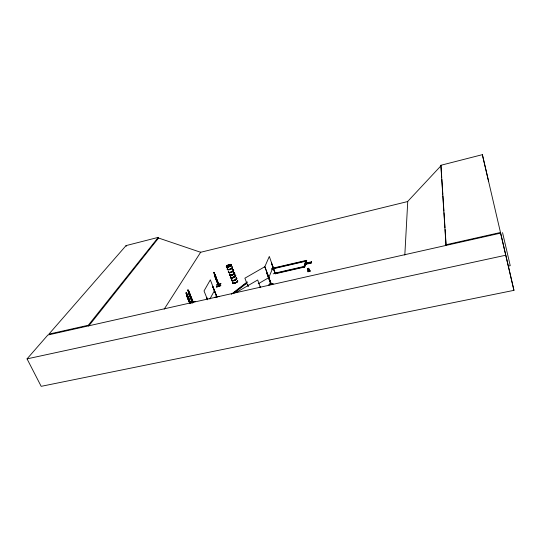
<?xml version="1.0" encoding="UTF-8"?>
<svg xmlns="http://www.w3.org/2000/svg" width="541" height="541" viewBox="0 0 541 541"><rect width="100%" height="100%" fill="white"/><g stroke="black" fill="none" stroke-linecap="round" stroke-linejoin="round"><path stroke-width="0.81" d="M215.629 277.675L215.162 276.025C216.961 279.704 213.134 270.263 214.939 275.47L214.452 274.605L215.616 277.729M220.762 285.601L216.61 286.96L220.762 285.499M220.856 283.829L216.637 284.965L220.85 283.714M218.598 284.444L218.645 285.756M218.747 284.397L218.625 286.223L214.601 275.924M218.49 285.655L218.787 286.162L218.855 284.498M268.87 284.816L273.225 283.822L268.843 284.924M404.817 255.082L407.752 201.374L440.983 165.776L440.854 165.282L482.369 154.665L488.645 181.546M407.691 201.543L200.643 252.275L158.567 238.026L158.29 237.364L126.046 245.607L48.913 334.122L88.311 325.249L158.29 237.364M215.778 278.5L216.326 279.575L216.346 278.277M215.494 276.397L215.46 276.904L214.567 274.03L218.889 284.478M214.148 273.063L213.986 272.637M214.358 273.624L214.412 273.198L218.848 284.667L213.891 272.279L213.871 272.84M214.337 274.49L214.425 273.252M271.433 263.156L275.207 273.78L275.443 273.029L303.839 266.517L303.954 266.848M267.051 273.469L270.987 284.316M195.321 301.384L191.068 302.717M309.797 270.946C307.964 263.413 306.733 273.902 309.797 270.946L308.045 268.532M193.123 302.121L188.525 290.585L188.748 290.869M193.117 301.864L193.076 302.304L189.167 292.451M308.275 271.345L308.045 268.498M189.905 296.069C191.866 300.404 189.1 290.639 190.648 295.771M188.883 298.679C188.87 303.298 188.011 293.885 188.856 298.72M187.889 296.793L187.801 297.354L186.848 294.176L187.274 295.859L186.713 295.163L188.227 298.389L187.93 296.495M188.613 293.459L192.278 302.426M188.153 290.828L188.207 290.476M189.688 293.567L189.986 295.447L188.505 292.066L189.039 292.938C187.152 287.663 191.277 297.144 189.276 293.506C191.122 299.45 186.625 286.96 188.356 291.585L192.758 302.96M188.437 291.038L188.478 290.598L188.275 291.964M186.834 296.4L189.614 303.163M187.105 294.615L190.79 303.596M187.876 290.28L187.943 289.672L193.293 302.203M187.977 290.395L188.031 290.044M186.564 294.913L186.76 293.486L188.396 297.225M186.05 293.202L186.165 292.573L186.936 294.074M186.097 293.188L186.178 292.634M186.253 292.952L186.381 293.743M229.174 265.171L229.722 264.88L229.398 265.137M229.567 265.131L229.817 264.847L229.404 264.786M229.337 265.022L229.506 264.847M228.363 266.801L228.397 266.997M309.939 271.291L310.128 270.385L308.167 270.865L307.91 271.751L309.939 271.291L307.91 271.751M271.251 284.106L264.786 266.781L269.317 256.448L275.376 273.746L304.671 267.031L306.652 260.336L272.502 268.241M304.671 267.031L306.652 260.336M218.618 286.061L214.608 275.775M277.526 272.928L273.198 273.814M275.443 273.029L275.288 273.408L304.556 266.699M268.755 277.702L273.144 267.126M218.78 286.142L214.351 274.084M216.873 296.928L210.334 279.846L204.025 290.95L207.568 299.802M214.96 297.205L219.058 296.319M207.122 299.092L206.635 297.415L207.67 299.606M212.64 286.534L213.262 288.103M209.915 298.984L214.527 290.47M164.194 309.154L200.752 252.099M275.261 273.333L275.2 273.753M158.567 238.026L88.683 326.047L88.311 325.249M508.398 266.463L513.95 290.341L41.177 386.335L27.05 358.872L47.851 335.021L500.614 233.13M270.791 284.356L270.987 283.91M308.296 271.169L308.14 268.437L308.634 270.006M308.255 268.498L309.574 271.149M270.926 283.714L270.689 283.944M231.332 294.27L247.237 281.881M232.786 293.567L247.19 282.422M233.401 293.607L246.649 283.268M310.757 263.163L310.345 262.892L309.337 263.487L310.264 262.669L311.102 263.082L310.487 262.52L311.366 261.851L310.487 262.52M307.423 263.467L306.551 264.13L307.423 263.467L306.801 262.899L307.572 263.095C310.115 261.398 306.321 264.569 308.586 262.486M306.476 263.907L307.484 263.311L308.316 263.724L307.701 263.156M308.661 262.71L307.572 263.095M306.551 264.13L307.559 263.535M309.337 263.487L310.203 262.831L309.58 262.257L310.351 262.453L311.366 261.851M309.925 262.182L310.426 262.676L311.44 262.067M309.263 263.264L310.203 262.831M270.96 284.336L271.284 284.153L264.894 266.679L244.89 278.182L247.846 286.047M272.488 284.519L269.912 283.538L272.441 284.302M247.751 284.688L247.325 284.864L247.751 284.688L248.312 286.196M266.889 273.496L267.308 273.333L266.889 273.496L270.879 284.39L271.197 284.126L267.22 273.306M258.233 283.809L268.857 277.601M236.85 292.099L257.672 279.988L260.437 287.474M275.383 273.726L271.501 262.987M213.851 272.813L215.859 277.918L215.514 276.126M186.611 294.466C184.812 289.848 189.384 302.446 187.511 296.434L188.072 297.354L186.915 294.311L190.459 303.014M216.704 285.127L220.836 283.761M216.603 286.933L220.775 285.52L216.616 286.872M188.092 299.038L188.701 300.12M271.535 268.803L306.761 260.667M271.65 269.127L305.814 261.222L305.706 260.89M306.882 263.122L307.971 263.805M309.655 262.48L310 262.399M307.897 263.582L308.242 263.501M310.683 262.94L311.028 262.858M445.108 229.465L446.136 245.391L445.973 244.769L500.466 232.495L513.95 290.341M27.05 358.872L505.747 255.224M508.31 266.098L510.237 265.685L502.548 232.603M272.508 284.465L269.945 283.538M309.29 270.676L309.817 270.77M260.106 286.798L259.856 287.028M309.58 262.257L310.128 262.608M310.561 262.737L311.102 263.082M306.801 262.899L307.349 263.251M307.782 263.379L308.316 263.724M186.726 293.553L190.939 303.542M188.099 299.011L188.653 300.14M189.857 296.055L190.452 297.165M308.208 268.424L308.931 269.925M215.818 278.459L216.326 279.575M126.046 245.607L126.33 246.263M189.79 302.946L186.503 294.892L189.763 303.116M188.633 293.296L192.61 303.007M212.741 286.351L216.975 297.05L213.878 289.665M212.789 286.5L216.941 297.077M247.663 284.661L248.231 286.169M308.194 268.525L309.209 271.332M482.369 154.665L508.33 266.192M308.803 271.44L308.127 268.546L308.458 271.447M440.983 165.776L441.74 177.509M441.848 179.186L442.829 194.266M442.937 195.943L443.911 211.031M444.019 212.708L445 227.788M440.854 165.282L445.973 244.769M232.907 270.108A2.786 0.96 -20.9 0 1 233.272 271.291A2.786 0.96 -20.9 0 1 230.033 272.725A2.786 0.96 -20.9 0 1 228.552 272.035M232.867 269.925A2.82 0.974 -20.9 0 1 233.239 271.122A2.82 0.974 -20.9 0 1 229.952 272.576A2.82 0.974 -20.9 0 1 228.451 271.88M233.827 272.508A2.786 0.967 -20.9 0 1 234.064 273.82A2.786 0.967 -20.9 0 1 230.554 275.186A2.786 0.967 -20.9 0 1 229.715 274.104A2.766 0.967 -20.9 0 0 230.561 275.173A2.766 0.967 -20.9 0 0 234.05 273.82A2.766 0.967 -20.9 0 0 233.813 272.515A2.786 0.967 -20.9 0 1 234.07 273.841A2.786 0.967 -20.9 0 1 230.561 275.207A2.786 0.967 -20.9 0 1 229.722 274.131M233.786 272.407A2.786 0.967 -20.9 0 1 234.023 273.719A2.786 0.967 -20.9 0 1 230.513 275.085A2.786 0.967 -20.9 0 1 229.675 274.003A2.766 0.967 -20.9 0 0 230.31 275.017A2.766 0.967 -20.9 0 0 233.671 273.881A2.766 0.967 -20.9 0 0 234.179 272.414M232.488 267.268A2.827 0.967 -20.8 0 1 229.634 269.513A2.827 0.967 -20.8 0 1 227.605 268.667M232.725 269.628A2.786 0.96 -20.9 0 1 232.955 270.926A2.786 0.96 -20.9 0 1 229.445 272.292A2.786 0.96 -20.9 0 1 228.613 271.224M232.245 267.301A2.786 0.954 -20.8 0 1 230.385 269.432A2.786 0.954 -20.8 0 1 227.45 269.161M232.813 269.776A2.82 0.974 -20.9 0 1 233.049 271.088A2.82 0.974 -20.9 0 1 229.492 272.475A2.82 0.974 -20.9 0 1 228.647 271.393M232.434 267.119A2.827 0.967 -20.8 0 1 229.58 269.364A2.827 0.967 -20.8 0 1 227.545 268.525M231.717 266.902A2.827 0.967 -20.8 0 1 232.157 266.963M231.629 266.754A2.786 0.954 -20.8 0 1 231.859 268.038A2.786 0.954 -20.8 0 1 228.343 269.404A2.786 0.954 -20.8 0 1 227.518 268.35M236.715 278.48A2.773 0.987 -20.9 0 1 233.928 280.732A2.773 0.987 -20.9 0 1 231.92 279.846M236.004 278.25A2.773 0.987 -20.9 0 1 236.437 278.324M235.971 278.067A2.813 1.001 -20.9 0 1 236.214 279.413A2.813 1.001 -20.9 0 1 232.677 280.799A2.813 1.001 -20.9 0 1 231.825 279.683M232.772 282.064A2.766 0.994 -20.9 0 0 233.435 283.173A2.766 0.994 -20.9 0 0 236.782 282.044A2.773 0.994 -20.9 0 0 237.31 280.603A2.766 0.994 -20.9 0 1 236.782 282.044A2.773 0.994 -20.9 0 1 233.448 283.241A2.773 0.994 -20.9 0 1 232.786 282.125M233.868 272.617A2.786 0.967 -20.9 0 1 234.104 273.929A2.786 0.967 -20.9 0 1 230.594 275.295A2.786 0.967 -20.9 0 1 229.756 274.219M234.882 275.22A2.813 0.987 -20.9 0 1 235.125 276.552A2.813 0.987 -20.9 0 1 231.582 277.939A2.813 0.987 -20.9 0 1 230.73 276.836M236.255 277.844A2.773 0.987 -20.9 0 1 235.754 279.339A2.773 0.987 -20.9 0 1 232.393 280.468A2.773 0.987 -20.9 0 1 231.737 279.366M236.349 277.993A2.813 1.001 -20.9 0 1 235.842 279.508A2.813 1.001 -20.9 0 1 232.434 280.657A2.813 1.001 -20.9 0 1 231.764 279.535M235.261 275.139A2.813 0.987 -20.9 0 1 234.753 276.647A2.813 0.987 -20.9 0 1 231.338 277.797A2.813 0.987 -20.9 0 1 230.676 276.688M189.648 293.864L189.566 294.412L188.66 291.457L189.648 293.864M305.935 260.857L303.832 267.227L305.827 260.525L305.935 260.857M215.927 276.857L216.359 278.311L215.927 276.857M227.619 266.97A2.8 0.947 -20.8 0 0 231.528 264.772A2.8 0.947 -20.8 0 0 227.524 265.266A2.8 0.947 -20.8 0 0 227.619 266.97M227.714 267.2A2.786 0.94 -20.8 0 0 231.609 265.016A2.786 0.94 -20.8 0 0 227.619 265.503A2.786 0.94 -20.8 0 0 227.714 267.2M227.653 267.051A2.8 0.947 -20.8 0 0 231.555 264.86A2.8 0.947 -20.8 0 0 227.558 265.347A2.8 0.947 -20.8 0 0 227.653 267.051M236.843 282.199A2.766 0.994 -20.9 0 0 237.337 280.691A2.773 0.994 -20.9 0 1 236.85 282.206A2.773 0.994 -20.9 0 1 233.489 283.342A2.773 0.994 -20.9 0 1 232.826 282.226A2.766 0.994 -20.9 0 0 233.489 283.328A2.766 0.994 -20.9 0 0 236.843 282.199M234.287 273.962A2.773 0.967 -20.9 0 0 233.915 272.772A2.766 0.967 -20.9 0 1 234.28 273.962A2.773 0.967 -20.9 0 1 231.054 275.396A2.773 0.967 -20.9 0 1 229.573 274.7A2.766 0.967 -20.9 0 0 231.054 275.389A2.766 0.967 -20.9 0 0 234.28 273.962M235.159 276.721A2.773 0.974 -20.9 0 0 234.916 275.403A2.773 0.981 -20.9 0 1 235.166 276.721A2.773 0.981 -20.9 0 1 231.663 278.088A2.773 0.981 -20.9 0 1 230.824 276.999A2.773 0.974 -20.9 0 0 231.67 278.081A2.773 0.974 -20.9 0 0 235.159 276.721M233.333 277.154A2.773 0.974 -20.9 0 0 235.166 274.997A2.779 0.974 -20.9 0 1 233.333 277.161A2.779 0.974 -20.9 0 1 230.398 276.85A2.773 0.974 -20.9 0 0 233.333 277.154"/></g></svg>
